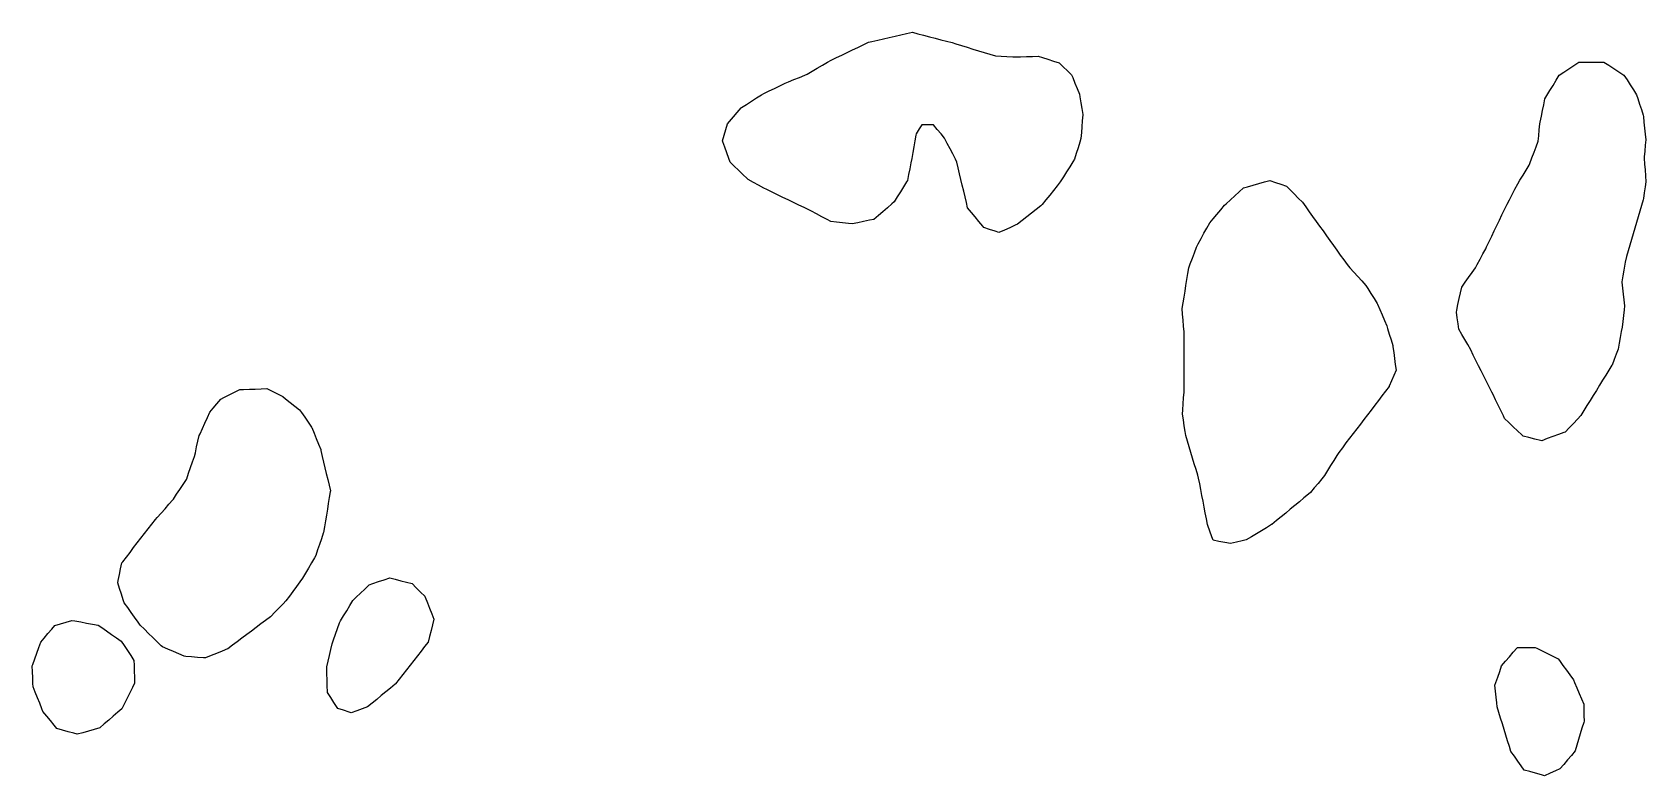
# Model space of a CAD drawing. Header units: millimetres. Extents: x 230 to 3347, y 514 to 5196.
# Drawn here: x 1847.9 to 2120.3, y 3751.7 to 3877.2 of the extents above; entities that cross this region are included whole.
import ezdxf

# ---------------------------------------------------------------- set-up
doc = ezdxf.new("R2010")
doc.units = ezdxf.units.MM
for name, color, linetype in [('ALL_HOLES', 1, 'Continuous'), ('OUTLINE_ISLAND_01_HOLE_241', 1, 'Continuous'), ('OUTLINE_ISLAND_01_HOLE_242', 1, 'Continuous'), ('OUTLINE_ISLAND_01_HOLE_243', 1, 'Continuous'), ('OUTLINE_ISLAND_01_HOLE_245', 1, 'Continuous'), ('OUTLINE_ISLAND_01_HOLE_248', 1, 'Continuous'), ('OUTLINE_ISLAND_01_HOLE_249', 1, 'Continuous'), ('OUTLINE_ISLAND_01_HOLE_250', 1, 'Continuous')]:
    doc.layers.add(name, color=color, linetype=linetype)

msp = doc.modelspace()

# ---------------------------------------------------------------- linework, layer by layer
at = {"layer": 'ALL_HOLES'}
for points in [[(1964.3907, 3858.9066), (1964.6781, 3859.8644), (1964.9654, 3860.8222), (1965.2528, 3861.78), (1965.5714, 3862.1558), (1966.2181, 3862.9186), (1966.8648, 3863.6813), (1967.5116, 3864.444), (1967.6057, 3864.5044), (1968.4472, 3865.0446), (1969.2888, 3865.5848), (1970.1303, 3866.125), (1970.9719, 3866.6651), (1971.3638, 3866.8595), (1972.2596, 3867.3039), (1973.1554, 3867.7483), (1974.0513, 3868.1927), (1974.9471, 3868.6371), (1975.5024, 3868.8547), (1976.4335, 3869.2194), (1977.3646, 3869.5842), (1978.2957, 3869.9489), (1978.6574, 3870.1619), (1979.5191, 3870.6693), (1980.3808, 3871.1767), (1981.2425, 3871.6841), (1982.1043, 3872.1915), (1982.7347, 3872.4943), (1983.6362, 3872.9271), (1984.5377, 3873.36), (1985.4391, 3873.7929), (1986.3406, 3874.2257), (1987.242, 3874.6586), (1988.1435, 3875.0914), (1989.045, 3875.5243), (1989.6165, 3875.6544), (1990.5916, 3875.8763), (1991.5666, 3876.0983), (1992.5417, 3876.3202), (1993.5167, 3876.5422), (1994.4918, 3876.7641), (1995.4669, 3876.986), (1996.4419, 3877.208), (1997.3793, 3876.9645), (1998.3472, 3876.7131), (1999.3151, 3876.4616), (2000.2829, 3876.2102), (2001.2508, 3875.9588), (2002.2187, 3875.7074), (2003.1866, 3875.456), (2003.8059, 3875.2657), (2004.7618, 3874.972), (2005.7177, 3874.6783), (2006.6736, 3874.3846), (2007.6295, 3874.091), (2008.5854, 3873.7973), (2009.5413, 3873.5036), (2010.4972, 3873.2099), (2011.4073, 3873.161), (2012.4058, 3873.1073), (2013.4044, 3873.0536), (2013.6983, 3873.062), (2014.6979, 3873.0905), (2015.6975, 3873.119), (2016.6971, 3873.1475), (2017.6966, 3873.176), (2018.3859, 3872.9546), (2019.338, 3872.6487), (2020.2901, 3872.3428), (2021.2421, 3872.0369), (2021.8905, 3871.4046), (2022.6065, 3870.7065), (2023.3225, 3870.0084), (2023.5122, 3869.5503), (2023.8947, 3868.6264), (2024.2773, 3867.7025), (2024.6599, 3866.7785), (2024.7364, 3866.3059), (2024.8962, 3865.3187), (2025.056, 3864.3316), (2025.2158, 3863.3444), (2025.2096, 3863.2671), (2025.1295, 3862.2703), (2025.0494, 3861.2736), (2024.9694, 3860.2768), (2024.8893, 3859.28), (2024.7046, 3858.6825), (2024.4093, 3857.7271), (2024.1139, 3856.7717), (2023.8186, 3855.8163), (2023.5303, 3855.3567), (2022.9989, 3854.5095), (2022.4676, 3853.6624), (2021.9362, 3852.8152), (2021.4049, 3851.9681), (2020.8678, 3851.2928), (2020.2453, 3850.5102), (2019.6229, 3849.7275), (2019.0004, 3848.9449), (2018.3779, 3848.1623), (2018.1061, 3847.9438), (2017.3266, 3847.3173), (2016.5472, 3846.6908), (2015.7677, 3846.0643), (2014.9883, 3845.4379), (2014.2088, 3844.8114), (2013.8051, 3844.6333), (2012.8902, 3844.2297), (2011.9753, 3843.8261), (2011.0603, 3843.4224), (2010.4325, 3843.6285), (2009.4824, 3843.9403), (2008.5322, 3844.2521), (2008.3223, 3844.5051), (2007.6838, 3845.2747), (2007.0452, 3846.0443), (2006.4067, 3846.8139), (2005.7682, 3847.5835), (2005.5606, 3848.4698), (2005.3325, 3849.4434), (2005.1044, 3850.4171), (2004.8763, 3851.3907), (2004.6482, 3852.3643), (2004.4201, 3853.338), (2004.192, 3854.3116), (2003.9639, 3855.2852), (2003.7089, 3855.7822), (2003.2525, 3856.672), (2002.7961, 3857.5617), (2002.3396, 3858.4515), (2001.8832, 3859.3412), (2001.2916, 3860.0488), (2000.6503, 3860.8161), (2000.0089, 3861.5833), (1999.0228, 3861.5881), (1998.0228, 3861.5929), (1997.5981, 3860.9224), (1997.0631, 3860.0775), (1997.0271, 3859.8703), (1996.8558, 3858.8851), (1996.6845, 3857.8999), (1996.5132, 3856.9146), (1996.3419, 3855.9294), (1996.1894, 3855.162), (1995.9945, 3854.1812), (1995.7996, 3853.2004), (1995.6046, 3852.2196), (1995.457, 3851.9788), (1994.9343, 3851.1263), (1994.4115, 3850.2738), (1993.8888, 3849.4213), (1993.3661, 3848.5688), (1992.9743, 3848.2326), (1992.2154, 3847.5813), (1991.4565, 3846.9301), (1990.6976, 3846.2789), (1989.9387, 3845.6277), (1989.1978, 3845.4756), (1988.2182, 3845.2746), (1987.2386, 3845.0736), (1986.259, 3844.8726), (1985.6387, 3844.9409), (1984.6447, 3845.0502), (1983.6507, 3845.1596), (1982.6567, 3845.2689), (1982.0355, 3845.6018), (1981.1541, 3846.0742), (1980.2727, 3846.5466), (1979.3913, 3847.0189), (1979.0581, 3847.1794), (1978.157, 3847.6131), (1977.256, 3848.0469), (1976.355, 3848.4806), (1975.4539, 3848.9144), (1974.5529, 3849.3481), (1973.6519, 3849.7819), (1972.7509, 3850.2156), (1971.8498, 3850.6494), (1971.3655, 3850.9122), (1970.4865, 3851.3891), (1969.6076, 3851.866), (1968.7286, 3852.3429), (1968.5349, 3852.5293), (1967.8143, 3853.2227), (1967.0937, 3853.916), (1966.3732, 3854.6094), (1965.6526, 3855.3028), (1965.4386, 3855.9139), (1965.1081, 3856.8577), (1964.7776, 3857.8015), (1964.4472, 3858.7453)], [(2113.2108, 3872.1759), (2114.0492, 3871.6309), (2114.8877, 3871.0859), (2115.7261, 3870.541), (2116.5646, 3869.996), (2117.0984, 3869.1583), (2117.6358, 3868.3149), (2118.1732, 3867.4716), (2118.7106, 3866.6283), (2118.9012, 3866.0518), (2119.2151, 3865.1023), (2119.529, 3864.1529), (2119.8429, 3863.2034), (2119.8614, 3863.015), (2119.9593, 3862.0198), (2120.0571, 3861.0246), (2120.155, 3860.0294), (2120.2528, 3859.0342), (2120.176, 3858.1658), (2120.0879, 3857.1696), (2119.9998, 3856.1735), (2120.0122, 3855.9712), (2120.0735, 3854.9731), (2120.1349, 3853.975), (2120.1962, 3852.9769), (2120.2575, 3851.9787), (2120.1401, 3851.1138), (2120.0056, 3850.1229), (2119.8711, 3849.132), (2119.8196, 3848.9542), (2119.5412, 3847.9937), (2119.2628, 3847.0332), (2118.9845, 3846.0728), (2118.7061, 3845.1123), (2118.4277, 3844.1518), (2118.1493, 3843.1914), (2117.871, 3842.2309), (2117.5926, 3841.2704), (2117.3142, 3840.3099), (2117.0358, 3839.3495), (2116.7575, 3838.389), (2116.704, 3838.0664), (2116.5406, 3837.0798), (2116.3772, 3836.0932), (2116.2138, 3835.1067), (2116.2252, 3835.0111), (2116.343, 3834.0181), (2116.4608, 3833.025), (2116.5786, 3832.032), (2116.6965, 3831.039), (2116.6199, 3830.3971), (2116.5016, 3829.4041), (2116.3832, 3828.4111), (2116.2648, 3827.4182), (2116.1297, 3826.6899), (2115.9472, 3825.7067), (2115.7647, 3824.7235), (2115.5822, 3823.7403), (2115.2692, 3822.9061), (2114.9179, 3821.9699), (2114.5667, 3821.0336), (2114.5618, 3821.0258), (2114.0334, 3820.1768), (2113.5049, 3819.3279), (2112.9764, 3818.4789), (2112.448, 3817.6299), (2111.9195, 3816.781), (2111.3911, 3815.932), (2110.8626, 3815.0831), (2110.3342, 3814.2341), (2109.8057, 3813.3851), (2109.2773, 3812.5362), (2108.7215, 3811.94), (2108.0396, 3811.2085), (2107.3577, 3810.4771), (2106.6759, 3809.7456), (2106.4528, 3809.6637), (2105.5142, 3809.3189), (2104.5755, 3808.974), (2103.6368, 3808.6292), (2102.6982, 3808.2844), (2102.4938, 3808.3335), (2101.5214, 3808.5668), (2100.549, 3808.8002), (2099.5766, 3809.0336), (2099.3319, 3809.2676), (2098.6092, 3809.9587), (2097.8864, 3810.6498), (2097.1637, 3811.3409), (2096.4409, 3812.032), (2096.2233, 3812.4796), (2095.786, 3813.3789), (2095.3487, 3814.2783), (2094.9114, 3815.1776), (2094.4742, 3816.0769), (2094.2766, 3816.4728), (2093.8301, 3817.3675), (2093.3835, 3818.2623), (2092.9369, 3819.157), (2092.4904, 3820.0518), (2092.0438, 3820.9465), (2091.5973, 3821.8413), (2091.1507, 3822.736), (2090.7041, 3823.6308), (2090.2093, 3824.4968), (2089.7132, 3825.3651), (2089.2171, 3826.2333), (2088.721, 3827.1016), (2088.5829, 3828.0233), (2088.4346, 3829.0122), (2088.2864, 3830.0012), (2088.3505, 3830.3), (2088.5605, 3831.2777), (2088.7705, 3832.2554), (2088.9804, 3833.2331), (2089.1904, 3834.2108), (2089.7687, 3835.0212), (2090.3496, 3835.8352), (2090.9305, 3836.6492), (2091.5114, 3837.4632), (2091.8224, 3838.0416), (2092.296, 3838.9223), (2092.7696, 3839.8031), (2093.2432, 3840.6838), (2093.3882, 3840.9854), (2093.8216, 3841.8866), (2094.255, 3842.7878), (2094.6884, 3843.689), (2095.1218, 3844.5902), (2095.5552, 3845.4914), (2095.9886, 3846.3926), (2096.422, 3847.2938), (2096.8554, 3848.195), (2097.2518, 3848.9539), (2097.7148, 3849.8403), (2098.1777, 3850.7267), (2098.6407, 3851.613), (2099.0225, 3852.236), (2099.5451, 3853.0886), (2100.0676, 3853.9412), (2100.5902, 3854.7938), (2100.6997, 3855.0872), (2101.0493, 3856.0241), (2101.3989, 3856.961), (2101.7484, 3857.8979), (2102.098, 3858.8348), (2102.1906, 3859.7537), (2102.2909, 3860.7486), (2102.3912, 3861.7436), (2102.4512, 3862.0439), (2102.6471, 3863.0246), (2102.8429, 3864.0052), (2103.0388, 3864.9858), (2103.2346, 3865.9665), (2103.5759, 3866.5348), (2104.0907, 3867.3921), (2104.6055, 3868.2494), (2105.1203, 3869.1067), (2105.6352, 3869.964), (2106.444, 3870.4939), (2107.2805, 3871.0419), (2108.117, 3871.5899), (2108.9535, 3872.1379), (2109.884, 3872.1462), (2110.884, 3872.1551), (2111.8839, 3872.164), (2112.8839, 3872.173)], [(2056.7734, 3852.1878), (2057.7221, 3851.8716), (2058.6708, 3851.5554), (2059.6195, 3851.2392), (2060.1891, 3850.659), (2060.8897, 3849.9454), (2061.5903, 3849.2319), (2062.2909, 3848.5183), (2062.8537, 3847.736), (2063.4377, 3846.9242), (2064.0217, 3846.1124), (2064.6056, 3845.3007), (2065.1896, 3844.4889), (2065.7736, 3843.6771), (2066.3576, 3842.8654), (2066.9416, 3842.0536), (2067.5255, 3841.2418), (2068.1095, 3840.4301), (2068.6935, 3839.6183), (2069.2775, 3838.8065), (2069.8615, 3837.9948), (2070.3205, 3837.4804), (2070.9863, 3836.7343), (2071.6521, 3835.9882), (2072.3179, 3835.242), (2072.9837, 3834.4959), (2073.3195, 3833.9704), (2073.8581, 3833.1279), (2074.3967, 3832.2853), (2074.9353, 3831.4427), (2074.9761, 3831.3469), (2075.3684, 3830.4271), (2075.7608, 3829.5073), (2076.1531, 3828.5875), (2076.5454, 3827.6676), (2076.6757, 3827.2381), (2076.966, 3826.2812), (2077.2563, 3825.3243), (2077.5466, 3824.3673), (2077.5768, 3824.1365), (2077.7068, 3823.145), (2077.8368, 3822.1535), (2077.9668, 3821.162), (2078.0968, 3820.1705), (2077.736, 3819.3081), (2077.3499, 3818.3856), (2076.9639, 3817.4631), (2076.939, 3817.4306), (2076.3316, 3816.6363), (2075.7241, 3815.8419), (2075.1167, 3815.0476), (2074.5092, 3814.2532), (2073.9018, 3813.4588), (2073.2943, 3812.6645), (2072.6869, 3811.8701), (2072.0794, 3811.0758), (2071.472, 3810.2814), (2070.8645, 3809.4871), (2070.2571, 3808.6927), (2069.6496, 3807.8983), (2069.0422, 3807.104), (2068.4347, 3806.3096), (2068.1154, 3805.7949), (2067.5882, 3804.9452), (2067.061, 3804.0954), (2066.5339, 3803.2457), (2066.0067, 3802.3959), (2065.5698, 3801.8608), (2064.9375, 3801.0861), (2064.3051, 3800.3115), (2063.6727, 3799.5368), (2063.3266, 3799.2512), (2062.5552, 3798.6148), (2061.7839, 3797.9783), (2061.0126, 3797.3419), (2060.2412, 3796.7055), (2059.4699, 3796.069), (2058.6986, 3795.4326), (2057.9272, 3794.7962), (2057.1559, 3794.1597), (2057.0973, 3794.1243), (2056.2421, 3793.606), (2055.3869, 3793.0878), (2054.5316, 3792.5695), (2053.6764, 3792.0513), (2052.8212, 3791.533), (2052.1277, 3791.3751), (2051.1527, 3791.1529), (2050.1777, 3790.9308), (2050.1656, 3790.933), (2049.1826, 3791.117), (2048.1997, 3791.301), (2047.2168, 3791.485), (2046.9965, 3792.0863), (2046.6525, 3793.0253), (2046.3086, 3793.9643), (2046.2764, 3794.1321), (2046.0883, 3795.1143), (2045.9002, 3796.0964), (2045.7121, 3797.0786), (2045.5239, 3798.0607), (2045.3358, 3799.0429), (2045.1477, 3800.025), (2044.9596, 3801.0072), (2044.7715, 3801.9893), (2044.6236, 3802.4789), (2044.3345, 3803.4362), (2044.0454, 3804.3935), (2043.7563, 3805.3508), (2043.4672, 3806.3081), (2043.1781, 3807.2654), (2042.889, 3808.2227), (2042.5999, 3809.18), (2042.5005, 3809.8129), (2042.3454, 3810.8008), (2042.1903, 3811.7887), (2042.0351, 3812.7766), (2042.0906, 3813.4966), (2042.1674, 3814.4937), (2042.2442, 3815.4907), (2042.3211, 3816.4877), (2042.3216, 3817.3969), (2042.3223, 3818.3969), (2042.323, 3819.3969), (2042.3236, 3820.3969), (2042.3243, 3821.3969), (2042.3249, 3822.3969), (2042.3256, 3823.3969), (2042.3262, 3824.3969), (2042.3269, 3825.3969), (2042.3275, 3826.3969), (2042.3091, 3826.6323), (2042.2312, 3827.6293), (2042.1532, 3828.6263), (2042.0753, 3829.6232), (2041.9973, 3830.6202), (2042.1485, 3831.5399), (2042.3107, 3832.5267), (2042.4728, 3833.5135), (2042.635, 3834.5002), (2042.7972, 3835.487), (2042.9593, 3836.4738), (2043.1215, 3837.4605), (2043.3663, 3838.1314), (2043.7091, 3839.0708), (2044.0519, 3840.0102), (2044.3947, 3840.9496), (2044.7123, 3841.5271), (2045.1942, 3842.4034), (2045.676, 3843.2796), (2046.1579, 3844.1559), (2046.6397, 3845.0321), (2047.2093, 3845.7092), (2047.8531, 3846.4745), (2048.4968, 3847.2397), (2049.1406, 3848.005), (2049.4071, 3848.2514), (2050.1413, 3848.9303), (2050.8755, 3849.6093), (2051.6097, 3850.2882), (2052.3439, 3850.9671), (2053.0055, 3851.1495), (2053.9696, 3851.4152), (2054.9336, 3851.6808), (2055.8977, 3851.9465)], [(1887.4611, 3817.0825), (1888.3555, 3816.6353), (1889.2499, 3816.1881), (1890.1443, 3815.7408), (1890.6307, 3815.357), (1891.4157, 3814.7375), (1892.2007, 3814.118), (1892.9857, 3813.4986), (1893.2996, 3813.0485), (1893.8717, 3812.2283), (1894.4437, 3811.4081), (1895.0158, 3810.5879), (1895.0577, 3810.4839), (1895.4317, 3809.5564), (1895.8057, 3808.629), (1896.1797, 3807.7016), (1896.5537, 3806.7741), (1896.5904, 3806.617), (1896.8173, 3805.6431), (1897.0443, 3804.6691), (1897.2713, 3803.6952), (1897.4982, 3802.7213), (1897.7252, 3801.7474), (1897.9521, 3800.7735), (1898.1791, 3799.7996), (1898.1596, 3799.6822), (1897.9961, 3798.6957), (1897.8325, 3797.7091), (1897.669, 3796.7226), (1897.5054, 3795.7361), (1897.3419, 3794.7495), (1897.1783, 3793.763), (1897.0148, 3792.7765), (1896.9833, 3792.683), (1896.6634, 3791.7356), (1896.3435, 3790.7881), (1896.0237, 3789.8406), (1895.7038, 3788.8932), (1895.484, 3788.5156), (1894.9809, 3787.6514), (1894.4778, 3786.7871), (1893.9747, 3785.9229), (1893.4717, 3785.0586), (1893.0362, 3784.4625), (1892.4463, 3783.6549), (1891.8565, 3782.8474), (1891.2667, 3782.0399), (1890.6768, 3781.2324), (1890.2054, 3780.7505), (1889.506, 3780.0358), (1888.8066, 3779.321), (1888.1072, 3778.6062), (1888.0464, 3778.5606), (1887.2468, 3777.9601), (1886.4472, 3777.3596), (1885.6475, 3776.7591), (1884.8479, 3776.1586), (1884.0483, 3775.558), (1883.2487, 3774.9575), (1882.449, 3774.357), (1881.6494, 3773.7565), (1880.8498, 3773.156), (1880.8263, 3773.1464), (1879.9007, 3772.7679), (1878.9751, 3772.3894), (1878.0495, 3772.0109), (1877.1239, 3771.6324), (1876.752, 3771.6565), (1875.7541, 3771.7212), (1874.7562, 3771.7859), (1873.7582, 3771.8507), (1873.5214, 3771.9481), (1872.5967, 3772.3288), (1871.672, 3772.7095), (1870.7473, 3773.0901), (1869.8226, 3773.4708), (1869.6264, 3773.6641), (1868.9142, 3774.366), (1868.2019, 3775.068), (1867.4897, 3775.7699), (1866.7774, 3776.4718), (1866.0652, 3777.1738), (1865.7052, 3777.6764), (1865.1228, 3778.4893), (1864.5405, 3779.3023), (1863.9582, 3780.1152), (1863.3759, 3780.9282), (1863.2091, 3781.4378), (1862.898, 3782.3882), (1862.5869, 3783.3385), (1862.2758, 3784.2889), (1862.3614, 3784.7084), (1862.5611, 3785.6882), (1862.7609, 3786.6681), (1862.9607, 3787.6479), (1863.1283, 3787.8641), (1863.7412, 3788.6543), (1864.3541, 3789.4444), (1864.967, 3790.2346), (1865.5799, 3791.0248), (1866.1928, 3791.8149), (1866.8057, 3792.6051), (1867.4186, 3793.3953), (1868.0314, 3794.1855), (1868.6443, 3794.9756), (1868.94, 3795.3077), (1869.6051, 3796.0545), (1870.2701, 3796.8013), (1870.9351, 3797.5481), (1871.6002, 3798.295), (1871.6741, 3798.4068), (1872.2256, 3799.241), (1872.777, 3800.0752), (1873.3285, 3800.9094), (1873.8799, 3801.7436), (1873.9229, 3801.8665), (1874.2531, 3802.8105), (1874.5832, 3803.7544), (1874.9134, 3804.6983), (1875.2436, 3805.6422), (1875.3827, 3806.2513), (1875.6055, 3807.2262), (1875.8283, 3808.2011), (1876.0511, 3809.176), (1876.1746, 3809.4479), (1876.588, 3810.3585), (1877.0015, 3811.269), (1877.4149, 3812.1795), (1877.8284, 3813.09), (1878.379, 3813.7485), (1879.0205, 3814.5157), (1879.662, 3815.2828), (1880.2208, 3815.5622), (1881.1153, 3816.0094), (1882.0097, 3816.4565), (1882.9042, 3816.9037), (1883.5038, 3816.9272), (1884.503, 3816.9664), (1885.5022, 3817.0056), (1886.5015, 3817.0449)], [(1911.9846, 3784.1605), (1912.6917, 3783.4534), (1913.3988, 3782.7463), (1914.1059, 3782.0392), (1914.1801, 3781.8542), (1914.5523, 3780.926), (1914.9244, 3779.9978), (1915.2965, 3779.0696), (1915.6687, 3778.1414), (1915.428, 3777.2016), (1915.1798, 3776.2329), (1914.9317, 3775.2642), (1914.6836, 3774.2955), (1914.0973, 3773.5434), (1913.4825, 3772.7547), (1912.8677, 3771.966), (1912.2529, 3771.1774), (1911.6381, 3770.3887), (1911.0233, 3769.6), (1910.4085, 3768.8113), (1909.7937, 3768.0227), (1909.1789, 3767.234), (1909.102, 3767.1709), (1908.329, 3766.5364), (1907.5561, 3765.9019), (1906.7832, 3765.2675), (1906.0102, 3764.633), (1905.2373, 3763.9985), (1904.4643, 3763.364), (1903.5689, 3763.0458), (1902.6266, 3762.711), (1901.6843, 3762.3762), (1901.3564, 3762.4818), (1900.4046, 3762.7883), (1899.4527, 3763.0949), (1899.3293, 3763.2831), (1898.7808, 3764.1192), (1898.2323, 3764.9553), (1897.6838, 3765.7915), (1897.6801, 3765.9156), (1897.6508, 3766.9152), (1897.6215, 3767.9148), (1897.5922, 3768.9143), (1897.5629, 3769.9139), (1897.6051, 3770.0998), (1897.8264, 3771.075), (1898.0477, 3772.0502), (1898.269, 3773.0254), (1898.4903, 3774.0006), (1898.7301, 3774.7047), (1899.0524, 3775.6513), (1899.3747, 3776.5979), (1899.697, 3777.5446), (1899.9035, 3777.8858), (1900.4212, 3778.7413), (1900.939, 3779.5968), (1901.4567, 3780.4524), (1901.9745, 3781.3079), (1902.555, 3781.8683), (1903.2745, 3782.5628), (1903.994, 3783.2572), (1904.7136, 3783.9517), (1905.3757, 3784.177), (1906.3224, 3784.4992), (1907.2691, 3784.8213), (1908.2158, 3785.1435), (1909.1084, 3784.9107), (1910.076, 3784.6583), (1911.0436, 3784.4059)], [(1851.6838, 3777.106), (1852.6416, 3777.3933), (1853.5995, 3777.6806), (1854.5573, 3777.968), (1855.0419, 3777.8788), (1856.0254, 3777.6979), (1857.0089, 3777.5169), (1857.9924, 3777.336), (1858.9759, 3777.155), (1859.5757, 3776.7407), (1860.3985, 3776.1724), (1861.2213, 3775.604), (1862.0441, 3775.0357), (1862.8669, 3774.4673), (1863.371, 3773.7051), (1863.9227, 3772.8711), (1864.4744, 3772.037), (1865.0261, 3771.2029), (1865.0457, 3770.3758), (1865.0695, 3769.3761), (1865.0932, 3768.3764), (1865.117, 3767.3766), (1864.7522, 3766.6433), (1864.3067, 3765.748), (1863.8613, 3764.8527), (1863.4158, 3763.9574), (1862.9704, 3763.0621), (1862.2725, 3762.4524), (1861.5194, 3761.7945), (1860.7663, 3761.1366), (1860.0132, 3760.4787), (1859.2601, 3759.8207), (1858.3204, 3759.5553), (1857.358, 3759.2834), (1856.3957, 3759.0115), (1855.4333, 3758.7397), (1854.8614, 3758.9022), (1853.8995, 3759.1756), (1852.9376, 3759.449), (1851.9757, 3759.7223), (1851.5382, 3760.2643), (1850.91, 3761.0424), (1850.2818, 3761.8204), (1849.6536, 3762.5985), (1849.4727, 3763.0522), (1849.1023, 3763.9811), (1848.732, 3764.91), (1848.3616, 3765.8389), (1847.9912, 3766.7678), (1847.9698, 3767.3066), (1847.9301, 3768.3058), (1847.8903, 3769.305), (1847.8506, 3770.3042), (1847.9335, 3770.5344), (1848.2723, 3771.4753), (1848.6112, 3772.4161), (1848.95, 3773.357), (1849.2889, 3774.2978), (1849.8546, 3774.9612), (1850.5035, 3775.7221), (1851.1524, 3776.483)], [(2098.5974, 3773.4106), (2099.5974, 3773.4106), (2100.5974, 3773.4106), (2101.5974, 3773.4106), (2101.8702, 3773.275), (2102.7656, 3772.8297), (2103.6609, 3772.3844), (2104.5563, 3771.9391), (2105.4517, 3771.4938), (2105.6879, 3771.1697), (2106.277, 3770.3616), (2106.866, 3769.5535), (2107.455, 3768.7454), (2108.0441, 3767.9373), (2108.2383, 3767.4786), (2108.6282, 3766.5577), (2109.018, 3765.6369), (2109.4079, 3764.716), (2109.7978, 3763.7951), (2109.8104, 3762.9327), (2109.8251, 3761.9328), (2109.8398, 3760.9329), (2109.7799, 3760.7337), (2109.4921, 3759.776), (2109.2042, 3758.8184), (2108.9164, 3757.8607), (2108.6286, 3756.903), (2108.3408, 3755.9453), (2107.6992, 3755.183), (2107.0553, 3754.4179), (2106.4115, 3753.6528), (2105.7676, 3752.8877), (2105.0168, 3752.5559), (2104.1022, 3752.1517), (2103.1875, 3751.7474), (2102.6361, 3751.9019), (2101.6731, 3752.1715), (2100.7101, 3752.4412), (2099.7472, 3752.7108), (2099.2491, 3753.4028), (2098.6649, 3754.2145), (2098.0808, 3755.0261), (2097.4966, 3755.8377), (2097.2386, 3756.6705), (2096.9426, 3757.6257), (2096.6466, 3758.5809), (2096.3507, 3759.5361), (2096.0547, 3760.4913), (2095.7587, 3761.4465), (2095.4627, 3762.4017), (2095.1668, 3763.3568), (2095.0973, 3764.027), (2094.9943, 3765.0216), (2094.8912, 3766.0163), (2094.7881, 3767.011), (2094.9438, 3767.4613), (2095.2706, 3768.4064), (2095.5974, 3769.3515), (2095.9242, 3770.2966), (2095.9342, 3770.3084), (2096.5856, 3771.0671), (2097.237, 3771.8259), (2097.8883, 3772.5846), (2098.5397, 3773.3434)]]:
    msp.add_lwpolyline(points, close=True, dxfattribs=at)
at = {"layer": 'OUTLINE_ISLAND_01_HOLE_241'}
msp.add_lwpolyline([(2098.5974, 3773.4106), (2099.5974, 3773.4106), (2100.5974, 3773.4106), (2101.5974, 3773.4106), (2101.8702, 3773.275), (2102.7656, 3772.8297), (2103.6609, 3772.3844), (2104.5563, 3771.9391), (2105.4517, 3771.4938), (2105.6879, 3771.1697), (2106.277, 3770.3616), (2106.866, 3769.5535), (2107.455, 3768.7454), (2108.0441, 3767.9373), (2108.2383, 3767.4786), (2108.6282, 3766.5577), (2109.018, 3765.6369), (2109.4079, 3764.716), (2109.7978, 3763.7951), (2109.8104, 3762.9327), (2109.8251, 3761.9328), (2109.8398, 3760.9329), (2109.7799, 3760.7337), (2109.4921, 3759.776), (2109.2042, 3758.8184), (2108.9164, 3757.8607), (2108.6286, 3756.903), (2108.3408, 3755.9453), (2107.6992, 3755.183), (2107.0553, 3754.4179), (2106.4115, 3753.6528), (2105.7676, 3752.8877), (2105.0168, 3752.5559), (2104.1022, 3752.1517), (2103.1875, 3751.7474), (2102.6361, 3751.9019), (2101.6731, 3752.1715), (2100.7101, 3752.4412), (2099.7472, 3752.7108), (2099.2491, 3753.4028), (2098.6649, 3754.2145), (2098.0808, 3755.0261), (2097.4966, 3755.8377), (2097.2386, 3756.6705), (2096.9426, 3757.6257), (2096.6466, 3758.5809), (2096.3507, 3759.5361), (2096.0547, 3760.4913), (2095.7587, 3761.4465), (2095.4627, 3762.4017), (2095.1668, 3763.3568), (2095.0973, 3764.027), (2094.9943, 3765.0216), (2094.8912, 3766.0163), (2094.7881, 3767.011), (2094.9438, 3767.4613), (2095.2706, 3768.4064), (2095.5974, 3769.3515), (2095.9242, 3770.2966), (2095.9342, 3770.3084), (2096.5856, 3771.0671), (2097.237, 3771.8259), (2097.8883, 3772.5846), (2098.5397, 3773.3434)], close=True, dxfattribs=at)
at = {"layer": 'OUTLINE_ISLAND_01_HOLE_242'}
msp.add_lwpolyline([(1851.6838, 3777.106), (1852.6416, 3777.3933), (1853.5995, 3777.6806), (1854.5573, 3777.968), (1855.0419, 3777.8788), (1856.0254, 3777.6979), (1857.0089, 3777.5169), (1857.9924, 3777.336), (1858.9759, 3777.155), (1859.5757, 3776.7407), (1860.3985, 3776.1724), (1861.2213, 3775.604), (1862.0441, 3775.0357), (1862.8669, 3774.4673), (1863.371, 3773.7051), (1863.9227, 3772.8711), (1864.4744, 3772.037), (1865.0261, 3771.2029), (1865.0457, 3770.3758), (1865.0695, 3769.3761), (1865.0932, 3768.3764), (1865.117, 3767.3766), (1864.7522, 3766.6433), (1864.3067, 3765.748), (1863.8613, 3764.8527), (1863.4158, 3763.9574), (1862.9704, 3763.0621), (1862.2725, 3762.4524), (1861.5194, 3761.7945), (1860.7663, 3761.1366), (1860.0132, 3760.4787), (1859.2601, 3759.8207), (1858.3204, 3759.5553), (1857.358, 3759.2834), (1856.3957, 3759.0115), (1855.4333, 3758.7397), (1854.8614, 3758.9022), (1853.8995, 3759.1756), (1852.9376, 3759.449), (1851.9757, 3759.7223), (1851.5382, 3760.2643), (1850.91, 3761.0424), (1850.2818, 3761.8204), (1849.6536, 3762.5985), (1849.4727, 3763.0522), (1849.1023, 3763.9811), (1848.732, 3764.91), (1848.3616, 3765.8389), (1847.9912, 3766.7678), (1847.9698, 3767.3066), (1847.9301, 3768.3058), (1847.8903, 3769.305), (1847.8506, 3770.3042), (1847.9335, 3770.5344), (1848.2723, 3771.4753), (1848.6112, 3772.4161), (1848.95, 3773.357), (1849.2889, 3774.2978), (1849.8546, 3774.9612), (1850.5035, 3775.7221), (1851.1524, 3776.483)], close=True, dxfattribs=at)
at = {"layer": 'OUTLINE_ISLAND_01_HOLE_243'}
msp.add_lwpolyline([(1911.9846, 3784.1605), (1912.6917, 3783.4534), (1913.3988, 3782.7463), (1914.1059, 3782.0392), (1914.1801, 3781.8542), (1914.5523, 3780.926), (1914.9244, 3779.9978), (1915.2965, 3779.0696), (1915.6687, 3778.1414), (1915.428, 3777.2016), (1915.1798, 3776.2329), (1914.9317, 3775.2642), (1914.6836, 3774.2955), (1914.0973, 3773.5434), (1913.4825, 3772.7547), (1912.8677, 3771.966), (1912.2529, 3771.1774), (1911.6381, 3770.3887), (1911.0233, 3769.6), (1910.4085, 3768.8113), (1909.7937, 3768.0227), (1909.1789, 3767.234), (1909.102, 3767.1709), (1908.329, 3766.5364), (1907.5561, 3765.9019), (1906.7832, 3765.2675), (1906.0102, 3764.633), (1905.2373, 3763.9985), (1904.4643, 3763.364), (1903.5689, 3763.0458), (1902.6266, 3762.711), (1901.6843, 3762.3762), (1901.3564, 3762.4818), (1900.4046, 3762.7883), (1899.4527, 3763.0949), (1899.3293, 3763.2831), (1898.7808, 3764.1192), (1898.2323, 3764.9553), (1897.6838, 3765.7915), (1897.6801, 3765.9156), (1897.6508, 3766.9152), (1897.6215, 3767.9148), (1897.5922, 3768.9143), (1897.5629, 3769.9139), (1897.6051, 3770.0998), (1897.8264, 3771.075), (1898.0477, 3772.0502), (1898.269, 3773.0254), (1898.4903, 3774.0006), (1898.7301, 3774.7047), (1899.0524, 3775.6513), (1899.3747, 3776.5979), (1899.697, 3777.5446), (1899.9035, 3777.8858), (1900.4212, 3778.7413), (1900.939, 3779.5968), (1901.4567, 3780.4524), (1901.9745, 3781.3079), (1902.555, 3781.8683), (1903.2745, 3782.5628), (1903.994, 3783.2572), (1904.7136, 3783.9517), (1905.3757, 3784.177), (1906.3224, 3784.4992), (1907.2691, 3784.8213), (1908.2158, 3785.1435), (1909.1084, 3784.9107), (1910.076, 3784.6583), (1911.0436, 3784.4059)], close=True, dxfattribs=at)
at = {"layer": 'OUTLINE_ISLAND_01_HOLE_245'}
msp.add_lwpolyline([(1887.4611, 3817.0825), (1888.3555, 3816.6353), (1889.2499, 3816.1881), (1890.1443, 3815.7408), (1890.6307, 3815.357), (1891.4157, 3814.7375), (1892.2007, 3814.118), (1892.9857, 3813.4986), (1893.2996, 3813.0485), (1893.8717, 3812.2283), (1894.4437, 3811.4081), (1895.0158, 3810.5879), (1895.0577, 3810.4839), (1895.4317, 3809.5564), (1895.8057, 3808.629), (1896.1797, 3807.7016), (1896.5537, 3806.7741), (1896.5904, 3806.617), (1896.8173, 3805.6431), (1897.0443, 3804.6691), (1897.2713, 3803.6952), (1897.4982, 3802.7213), (1897.7252, 3801.7474), (1897.9521, 3800.7735), (1898.1791, 3799.7996), (1898.1596, 3799.6822), (1897.9961, 3798.6957), (1897.8325, 3797.7091), (1897.669, 3796.7226), (1897.5054, 3795.7361), (1897.3419, 3794.7495), (1897.1783, 3793.763), (1897.0148, 3792.7765), (1896.9833, 3792.683), (1896.6634, 3791.7356), (1896.3435, 3790.7881), (1896.0237, 3789.8406), (1895.7038, 3788.8932), (1895.484, 3788.5156), (1894.9809, 3787.6514), (1894.4778, 3786.7871), (1893.9747, 3785.9229), (1893.4717, 3785.0586), (1893.0362, 3784.4625), (1892.4463, 3783.6549), (1891.8565, 3782.8474), (1891.2667, 3782.0399), (1890.6768, 3781.2324), (1890.2054, 3780.7505), (1889.506, 3780.0358), (1888.8066, 3779.321), (1888.1072, 3778.6062), (1888.0464, 3778.5606), (1887.2468, 3777.9601), (1886.4472, 3777.3596), (1885.6475, 3776.7591), (1884.8479, 3776.1586), (1884.0483, 3775.558), (1883.2487, 3774.9575), (1882.449, 3774.357), (1881.6494, 3773.7565), (1880.8498, 3773.156), (1880.8263, 3773.1464), (1879.9007, 3772.7679), (1878.9751, 3772.3894), (1878.0495, 3772.0109), (1877.1239, 3771.6324), (1876.752, 3771.6565), (1875.7541, 3771.7212), (1874.7562, 3771.7859), (1873.7582, 3771.8507), (1873.5214, 3771.9481), (1872.5967, 3772.3288), (1871.672, 3772.7095), (1870.7473, 3773.0901), (1869.8226, 3773.4708), (1869.6264, 3773.6641), (1868.9142, 3774.366), (1868.2019, 3775.068), (1867.4897, 3775.7699), (1866.7774, 3776.4718), (1866.0652, 3777.1738), (1865.7052, 3777.6764), (1865.1228, 3778.4893), (1864.5405, 3779.3023), (1863.9582, 3780.1152), (1863.3759, 3780.9282), (1863.2091, 3781.4378), (1862.898, 3782.3882), (1862.5869, 3783.3385), (1862.2758, 3784.2889), (1862.3614, 3784.7084), (1862.5611, 3785.6882), (1862.7609, 3786.6681), (1862.9607, 3787.6479), (1863.1283, 3787.8641), (1863.7412, 3788.6543), (1864.3541, 3789.4444), (1864.967, 3790.2346), (1865.5799, 3791.0248), (1866.1928, 3791.8149), (1866.8057, 3792.6051), (1867.4186, 3793.3953), (1868.0314, 3794.1855), (1868.6443, 3794.9756), (1868.94, 3795.3077), (1869.6051, 3796.0545), (1870.2701, 3796.8013), (1870.9351, 3797.5481), (1871.6002, 3798.295), (1871.6741, 3798.4068), (1872.2256, 3799.241), (1872.777, 3800.0752), (1873.3285, 3800.9094), (1873.8799, 3801.7436), (1873.9229, 3801.8665), (1874.2531, 3802.8105), (1874.5832, 3803.7544), (1874.9134, 3804.6983), (1875.2436, 3805.6422), (1875.3827, 3806.2513), (1875.6055, 3807.2262), (1875.8283, 3808.2011), (1876.0511, 3809.176), (1876.1746, 3809.4479), (1876.588, 3810.3585), (1877.0015, 3811.269), (1877.4149, 3812.1795), (1877.8284, 3813.09), (1878.379, 3813.7485), (1879.0205, 3814.5157), (1879.662, 3815.2828), (1880.2208, 3815.5622), (1881.1153, 3816.0094), (1882.0097, 3816.4565), (1882.9042, 3816.9037), (1883.5038, 3816.9272), (1884.503, 3816.9664), (1885.5022, 3817.0056), (1886.5015, 3817.0449)], close=True, dxfattribs=at)
at = {"layer": 'OUTLINE_ISLAND_01_HOLE_248'}
msp.add_lwpolyline([(2056.7734, 3852.1878), (2057.7221, 3851.8716), (2058.6708, 3851.5554), (2059.6195, 3851.2392), (2060.1891, 3850.659), (2060.8897, 3849.9454), (2061.5903, 3849.2319), (2062.2909, 3848.5183), (2062.8537, 3847.736), (2063.4377, 3846.9242), (2064.0217, 3846.1124), (2064.6056, 3845.3007), (2065.1896, 3844.4889), (2065.7736, 3843.6771), (2066.3576, 3842.8654), (2066.9416, 3842.0536), (2067.5255, 3841.2418), (2068.1095, 3840.4301), (2068.6935, 3839.6183), (2069.2775, 3838.8065), (2069.8615, 3837.9948), (2070.3205, 3837.4804), (2070.9863, 3836.7343), (2071.6521, 3835.9882), (2072.3179, 3835.242), (2072.9837, 3834.4959), (2073.3195, 3833.9704), (2073.8581, 3833.1279), (2074.3967, 3832.2853), (2074.9353, 3831.4427), (2074.9761, 3831.3469), (2075.3684, 3830.4271), (2075.7608, 3829.5073), (2076.1531, 3828.5875), (2076.5454, 3827.6676), (2076.6757, 3827.2381), (2076.966, 3826.2812), (2077.2563, 3825.3243), (2077.5466, 3824.3673), (2077.5768, 3824.1365), (2077.7068, 3823.145), (2077.8368, 3822.1535), (2077.9668, 3821.162), (2078.0968, 3820.1705), (2077.736, 3819.3081), (2077.3499, 3818.3856), (2076.9639, 3817.4631), (2076.939, 3817.4306), (2076.3316, 3816.6363), (2075.7241, 3815.8419), (2075.1167, 3815.0476), (2074.5092, 3814.2532), (2073.9018, 3813.4588), (2073.2943, 3812.6645), (2072.6869, 3811.8701), (2072.0794, 3811.0758), (2071.472, 3810.2814), (2070.8645, 3809.4871), (2070.2571, 3808.6927), (2069.6496, 3807.8983), (2069.0422, 3807.104), (2068.4347, 3806.3096), (2068.1154, 3805.7949), (2067.5882, 3804.9452), (2067.061, 3804.0954), (2066.5339, 3803.2457), (2066.0067, 3802.3959), (2065.5698, 3801.8608), (2064.9375, 3801.0861), (2064.3051, 3800.3115), (2063.6727, 3799.5368), (2063.3266, 3799.2512), (2062.5552, 3798.6148), (2061.7839, 3797.9783), (2061.0126, 3797.3419), (2060.2412, 3796.7055), (2059.4699, 3796.069), (2058.6986, 3795.4326), (2057.9272, 3794.7962), (2057.1559, 3794.1597), (2057.0973, 3794.1243), (2056.2421, 3793.606), (2055.3869, 3793.0878), (2054.5316, 3792.5695), (2053.6764, 3792.0513), (2052.8212, 3791.533), (2052.1277, 3791.3751), (2051.1527, 3791.1529), (2050.1777, 3790.9308), (2050.1656, 3790.933), (2049.1826, 3791.117), (2048.1997, 3791.301), (2047.2168, 3791.485), (2046.9965, 3792.0863), (2046.6525, 3793.0253), (2046.3086, 3793.9643), (2046.2764, 3794.1321), (2046.0883, 3795.1143), (2045.9002, 3796.0964), (2045.7121, 3797.0786), (2045.5239, 3798.0607), (2045.3358, 3799.0429), (2045.1477, 3800.025), (2044.9596, 3801.0072), (2044.7715, 3801.9893), (2044.6236, 3802.4789), (2044.3345, 3803.4362), (2044.0454, 3804.3935), (2043.7563, 3805.3508), (2043.4672, 3806.3081), (2043.1781, 3807.2654), (2042.889, 3808.2227), (2042.5999, 3809.18), (2042.5005, 3809.8129), (2042.3454, 3810.8008), (2042.1903, 3811.7887), (2042.0351, 3812.7766), (2042.0906, 3813.4966), (2042.1674, 3814.4937), (2042.2442, 3815.4907), (2042.3211, 3816.4877), (2042.3216, 3817.3969), (2042.3223, 3818.3969), (2042.323, 3819.3969), (2042.3236, 3820.3969), (2042.3243, 3821.3969), (2042.3249, 3822.3969), (2042.3256, 3823.3969), (2042.3262, 3824.3969), (2042.3269, 3825.3969), (2042.3275, 3826.3969), (2042.3091, 3826.6323), (2042.2312, 3827.6293), (2042.1532, 3828.6263), (2042.0753, 3829.6232), (2041.9973, 3830.6202), (2042.1485, 3831.5399), (2042.3107, 3832.5267), (2042.4728, 3833.5135), (2042.635, 3834.5002), (2042.7972, 3835.487), (2042.9593, 3836.4738), (2043.1215, 3837.4605), (2043.3663, 3838.1314), (2043.7091, 3839.0708), (2044.0519, 3840.0102), (2044.3947, 3840.9496), (2044.7123, 3841.5271), (2045.1942, 3842.4034), (2045.676, 3843.2796), (2046.1579, 3844.1559), (2046.6397, 3845.0321), (2047.2093, 3845.7092), (2047.8531, 3846.4745), (2048.4968, 3847.2397), (2049.1406, 3848.005), (2049.4071, 3848.2514), (2050.1413, 3848.9303), (2050.8755, 3849.6093), (2051.6097, 3850.2882), (2052.3439, 3850.9671), (2053.0055, 3851.1495), (2053.9696, 3851.4152), (2054.9336, 3851.6808), (2055.8977, 3851.9465)], close=True, dxfattribs=at)
at = {"layer": 'OUTLINE_ISLAND_01_HOLE_249'}
msp.add_lwpolyline([(2113.2108, 3872.1759), (2114.0492, 3871.6309), (2114.8877, 3871.0859), (2115.7261, 3870.541), (2116.5646, 3869.996), (2117.0984, 3869.1583), (2117.6358, 3868.3149), (2118.1732, 3867.4716), (2118.7106, 3866.6283), (2118.9012, 3866.0518), (2119.2151, 3865.1023), (2119.529, 3864.1529), (2119.8429, 3863.2034), (2119.8614, 3863.015), (2119.9593, 3862.0198), (2120.0571, 3861.0246), (2120.155, 3860.0294), (2120.2528, 3859.0342), (2120.176, 3858.1658), (2120.0879, 3857.1696), (2119.9998, 3856.1735), (2120.0122, 3855.9712), (2120.0735, 3854.9731), (2120.1349, 3853.975), (2120.1962, 3852.9769), (2120.2575, 3851.9787), (2120.1401, 3851.1138), (2120.0056, 3850.1229), (2119.8711, 3849.132), (2119.8196, 3848.9542), (2119.5412, 3847.9937), (2119.2628, 3847.0332), (2118.9845, 3846.0728), (2118.7061, 3845.1123), (2118.4277, 3844.1518), (2118.1493, 3843.1914), (2117.871, 3842.2309), (2117.5926, 3841.2704), (2117.3142, 3840.3099), (2117.0358, 3839.3495), (2116.7575, 3838.389), (2116.704, 3838.0664), (2116.5406, 3837.0798), (2116.3772, 3836.0932), (2116.2138, 3835.1067), (2116.2252, 3835.0111), (2116.343, 3834.0181), (2116.4608, 3833.025), (2116.5786, 3832.032), (2116.6965, 3831.039), (2116.6199, 3830.3971), (2116.5016, 3829.4041), (2116.3832, 3828.4111), (2116.2648, 3827.4182), (2116.1297, 3826.6899), (2115.9472, 3825.7067), (2115.7647, 3824.7235), (2115.5822, 3823.7403), (2115.2692, 3822.9061), (2114.9179, 3821.9699), (2114.5667, 3821.0336), (2114.5618, 3821.0258), (2114.0334, 3820.1768), (2113.5049, 3819.3279), (2112.9764, 3818.4789), (2112.448, 3817.6299), (2111.9195, 3816.781), (2111.3911, 3815.932), (2110.8626, 3815.0831), (2110.3342, 3814.2341), (2109.8057, 3813.3851), (2109.2773, 3812.5362), (2108.7215, 3811.94), (2108.0396, 3811.2085), (2107.3577, 3810.4771), (2106.6759, 3809.7456), (2106.4528, 3809.6637), (2105.5142, 3809.3189), (2104.5755, 3808.974), (2103.6368, 3808.6292), (2102.6982, 3808.2844), (2102.4938, 3808.3335), (2101.5214, 3808.5668), (2100.549, 3808.8002), (2099.5766, 3809.0336), (2099.3319, 3809.2676), (2098.6092, 3809.9587), (2097.8864, 3810.6498), (2097.1637, 3811.3409), (2096.4409, 3812.032), (2096.2233, 3812.4796), (2095.786, 3813.3789), (2095.3487, 3814.2783), (2094.9114, 3815.1776), (2094.4742, 3816.0769), (2094.2766, 3816.4728), (2093.8301, 3817.3675), (2093.3835, 3818.2623), (2092.9369, 3819.157), (2092.4904, 3820.0518), (2092.0438, 3820.9465), (2091.5973, 3821.8413), (2091.1507, 3822.736), (2090.7041, 3823.6308), (2090.2093, 3824.4968), (2089.7132, 3825.3651), (2089.2171, 3826.2333), (2088.721, 3827.1016), (2088.5829, 3828.0233), (2088.4346, 3829.0122), (2088.2864, 3830.0012), (2088.3505, 3830.3), (2088.5605, 3831.2777), (2088.7705, 3832.2554), (2088.9804, 3833.2331), (2089.1904, 3834.2108), (2089.7687, 3835.0212), (2090.3496, 3835.8352), (2090.9305, 3836.6492), (2091.5114, 3837.4632), (2091.8224, 3838.0416), (2092.296, 3838.9223), (2092.7696, 3839.8031), (2093.2432, 3840.6838), (2093.3882, 3840.9854), (2093.8216, 3841.8866), (2094.255, 3842.7878), (2094.6884, 3843.689), (2095.1218, 3844.5902), (2095.5552, 3845.4914), (2095.9886, 3846.3926), (2096.422, 3847.2938), (2096.8554, 3848.195), (2097.2518, 3848.9539), (2097.7148, 3849.8403), (2098.1777, 3850.7267), (2098.6407, 3851.613), (2099.0225, 3852.236), (2099.5451, 3853.0886), (2100.0676, 3853.9412), (2100.5902, 3854.7938), (2100.6997, 3855.0872), (2101.0493, 3856.0241), (2101.3989, 3856.961), (2101.7484, 3857.8979), (2102.098, 3858.8348), (2102.1906, 3859.7537), (2102.2909, 3860.7486), (2102.3912, 3861.7436), (2102.4512, 3862.0439), (2102.6471, 3863.0246), (2102.8429, 3864.0052), (2103.0388, 3864.9858), (2103.2346, 3865.9665), (2103.5759, 3866.5348), (2104.0907, 3867.3921), (2104.6055, 3868.2494), (2105.1203, 3869.1067), (2105.6352, 3869.964), (2106.444, 3870.4939), (2107.2805, 3871.0419), (2108.117, 3871.5899), (2108.9535, 3872.1379), (2109.884, 3872.1462), (2110.884, 3872.1551), (2111.8839, 3872.164), (2112.8839, 3872.173)], close=True, dxfattribs=at)
at = {"layer": 'OUTLINE_ISLAND_01_HOLE_250'}
msp.add_lwpolyline([(1964.3907, 3858.9066), (1964.6781, 3859.8644), (1964.9654, 3860.8222), (1965.2528, 3861.78), (1965.5714, 3862.1558), (1966.2181, 3862.9186), (1966.8648, 3863.6813), (1967.5116, 3864.444), (1967.6057, 3864.5044), (1968.4472, 3865.0446), (1969.2888, 3865.5848), (1970.1303, 3866.125), (1970.9719, 3866.6651), (1971.3638, 3866.8595), (1972.2596, 3867.3039), (1973.1554, 3867.7483), (1974.0513, 3868.1927), (1974.9471, 3868.6371), (1975.5024, 3868.8547), (1976.4335, 3869.2194), (1977.3646, 3869.5842), (1978.2957, 3869.9489), (1978.6574, 3870.1619), (1979.5191, 3870.6693), (1980.3808, 3871.1767), (1981.2425, 3871.6841), (1982.1043, 3872.1915), (1982.7347, 3872.4943), (1983.6362, 3872.9271), (1984.5377, 3873.36), (1985.4391, 3873.7929), (1986.3406, 3874.2257), (1987.242, 3874.6586), (1988.1435, 3875.0914), (1989.045, 3875.5243), (1989.6165, 3875.6544), (1990.5916, 3875.8763), (1991.5666, 3876.0983), (1992.5417, 3876.3202), (1993.5167, 3876.5422), (1994.4918, 3876.7641), (1995.4669, 3876.986), (1996.4419, 3877.208), (1997.3793, 3876.9645), (1998.3472, 3876.7131), (1999.3151, 3876.4616), (2000.2829, 3876.2102), (2001.2508, 3875.9588), (2002.2187, 3875.7074), (2003.1866, 3875.456), (2003.8059, 3875.2657), (2004.7618, 3874.972), (2005.7177, 3874.6783), (2006.6736, 3874.3846), (2007.6295, 3874.091), (2008.5854, 3873.7973), (2009.5413, 3873.5036), (2010.4972, 3873.2099), (2011.4073, 3873.161), (2012.4058, 3873.1073), (2013.4044, 3873.0536), (2013.6983, 3873.062), (2014.6979, 3873.0905), (2015.6975, 3873.119), (2016.6971, 3873.1475), (2017.6966, 3873.176), (2018.3859, 3872.9546), (2019.338, 3872.6487), (2020.2901, 3872.3428), (2021.2421, 3872.0369), (2021.8905, 3871.4046), (2022.6065, 3870.7065), (2023.3225, 3870.0084), (2023.5122, 3869.5503), (2023.8947, 3868.6264), (2024.2773, 3867.7025), (2024.6599, 3866.7785), (2024.7364, 3866.3059), (2024.8962, 3865.3187), (2025.056, 3864.3316), (2025.2158, 3863.3444), (2025.2096, 3863.2671), (2025.1295, 3862.2703), (2025.0494, 3861.2736), (2024.9694, 3860.2768), (2024.8893, 3859.28), (2024.7046, 3858.6825), (2024.4093, 3857.7271), (2024.1139, 3856.7717), (2023.8186, 3855.8163), (2023.5303, 3855.3567), (2022.9989, 3854.5095), (2022.4676, 3853.6624), (2021.9362, 3852.8152), (2021.4049, 3851.9681), (2020.8678, 3851.2928), (2020.2453, 3850.5102), (2019.6229, 3849.7275), (2019.0004, 3848.9449), (2018.3779, 3848.1623), (2018.1061, 3847.9438), (2017.3266, 3847.3173), (2016.5472, 3846.6908), (2015.7677, 3846.0643), (2014.9883, 3845.4379), (2014.2088, 3844.8114), (2013.8051, 3844.6333), (2012.8902, 3844.2297), (2011.9753, 3843.8261), (2011.0603, 3843.4224), (2010.4325, 3843.6285), (2009.4824, 3843.9403), (2008.5322, 3844.2521), (2008.3223, 3844.5051), (2007.6838, 3845.2747), (2007.0452, 3846.0443), (2006.4067, 3846.8139), (2005.7682, 3847.5835), (2005.5606, 3848.4698), (2005.3325, 3849.4434), (2005.1044, 3850.4171), (2004.8763, 3851.3907), (2004.6482, 3852.3643), (2004.4201, 3853.338), (2004.192, 3854.3116), (2003.9639, 3855.2852), (2003.7089, 3855.7822), (2003.2525, 3856.672), (2002.7961, 3857.5617), (2002.3396, 3858.4515), (2001.8832, 3859.3412), (2001.2916, 3860.0488), (2000.6503, 3860.8161), (2000.0089, 3861.5833), (1999.0228, 3861.5881), (1998.0228, 3861.5929), (1997.5981, 3860.9224), (1997.0631, 3860.0775), (1997.0271, 3859.8703), (1996.8558, 3858.8851), (1996.6845, 3857.8999), (1996.5132, 3856.9146), (1996.3419, 3855.9294), (1996.1894, 3855.162), (1995.9945, 3854.1812), (1995.7996, 3853.2004), (1995.6046, 3852.2196), (1995.457, 3851.9788), (1994.9343, 3851.1263), (1994.4115, 3850.2738), (1993.8888, 3849.4213), (1993.3661, 3848.5688), (1992.9743, 3848.2326), (1992.2154, 3847.5813), (1991.4565, 3846.9301), (1990.6976, 3846.2789), (1989.9387, 3845.6277), (1989.1978, 3845.4756), (1988.2182, 3845.2746), (1987.2386, 3845.0736), (1986.259, 3844.8726), (1985.6387, 3844.9409), (1984.6447, 3845.0502), (1983.6507, 3845.1596), (1982.6567, 3845.2689), (1982.0355, 3845.6018), (1981.1541, 3846.0742), (1980.2727, 3846.5466), (1979.3913, 3847.0189), (1979.0581, 3847.1794), (1978.157, 3847.6131), (1977.256, 3848.0469), (1976.355, 3848.4806), (1975.4539, 3848.9144), (1974.5529, 3849.3481), (1973.6519, 3849.7819), (1972.7509, 3850.2156), (1971.8498, 3850.6494), (1971.3655, 3850.9122), (1970.4865, 3851.3891), (1969.6076, 3851.866), (1968.7286, 3852.3429), (1968.5349, 3852.5293), (1967.8143, 3853.2227), (1967.0937, 3853.916), (1966.3732, 3854.6094), (1965.6526, 3855.3028), (1965.4386, 3855.9139), (1965.1081, 3856.8577), (1964.7776, 3857.8015), (1964.4472, 3858.7453)], close=True, dxfattribs=at)

doc.saveas('drawing.dxf')
